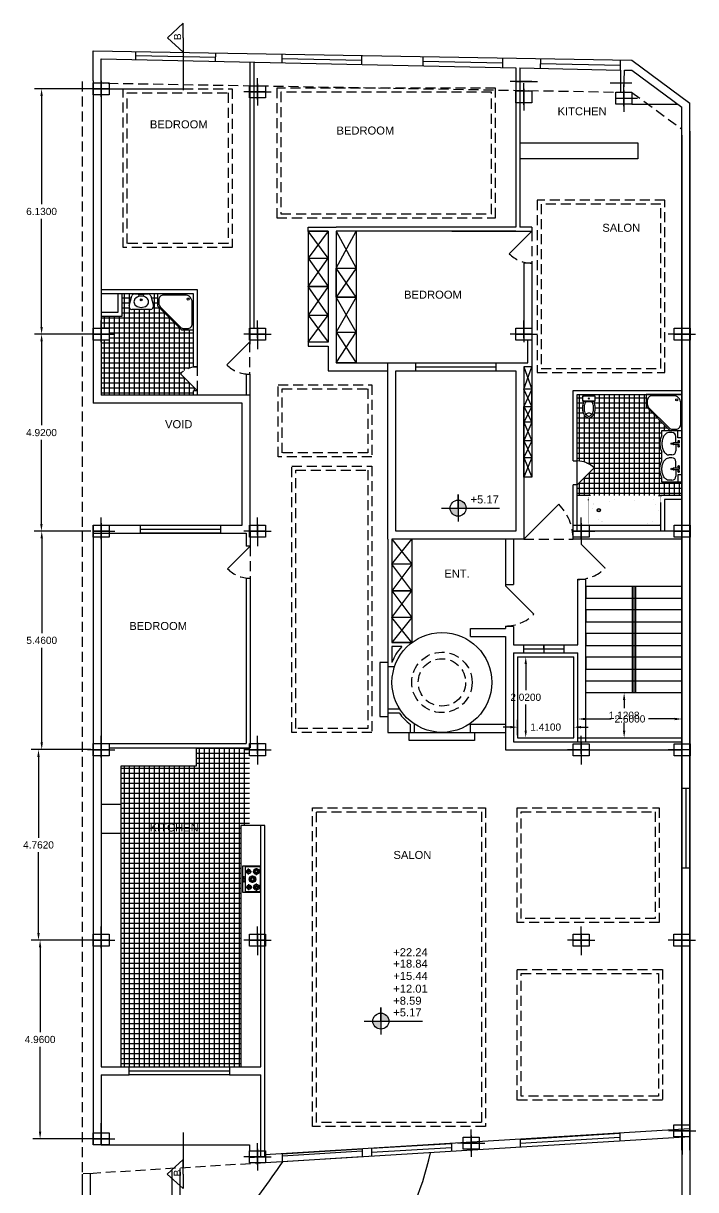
# Model space of a CAD drawing. Header units: inches. Extents: x 5 to 162, y 3 to 116.
# Drawn here: x 103.35 to 120.15, y 86.43 to 115.57 of the extents above; entities that cross this region are included whole.
import ezdxf

# ---------------------------------------------------------------- set-up
doc = ezdxf.new("R2010")
doc.units = ezdxf.units.IN
doc.header["$MEASUREMENT"] = 0
for name, pattern in [('0', [0]), ('DASHED2', [0.375, 0.25, -0.125]), ('HIDDEN', [0.375, 0.25, -0.125])]:
    doc.linetypes.add(name, pattern=pattern)
doc.layers.add('SANTEH', color=7, linetype='Continuous')
doc.styles.get("Standard").update_dxf_attribs({"font": 'arial.ttf'})
doc.dimstyles.get("Standard").update_dxf_attribs({"dimtxt": 0.18, "dimasz": 0.18, "dimexe": 0.18, "dimexo": 0.0625, "dimgap": 0.09, "dimtad": 0, "dimtih": 1, "dimtoh": 1, "dimdec": 4, "dimzin": 0, "dimdsep": 46, "dimtxsty": 'Standard', "dimcen": 0.09, "dimadec": 0, "dimazin": 0, "dimtfac": 1, "dimtdec": 4, "dimtofl": 0, "dimtmove": 0, "dimatfit": 3, "dimfxl": 1, "dimtolj": 1, "dimtzin": 0, "dimarcsym": 0})
pattern_1 = [(90, (-85.62573, 20.33949), (-0.125, 3e-17), []), (180, (-85.62573, 20.33949), (-3e-17, -0.125), [])]

# ---------------------------------------------------------------- blocks, each defined once
blk = doc.blocks.new('*U2')
blk.add_lwpolyline([(-0.2, 0), (0.2, 0), (0.2, -0.3), (-0.2, -0.3)], close=True)
blk = doc.blocks.new('K10-13')
blk.add_lwpolyline([(0, 0), (1400, 0), (1400, 467), (467, 1400), (0, 1400)], close=True)
for points in [[(481, 47), (1167, 47, 0.414214), (1353, 233), (1353, 370, 0.198912), (1299, 502), (502, 1299, 0.198912), (370, 1353), (233, 1353, 0.414214), (47, 1167), (47, 327, 0.414214), (327, 47)], [(327, 47), (471, 47, 0.414214)]]:
    blk.add_lwpolyline(points, format="xyb")
blk.add_circle((203, 203), 40.4)
blk = doc.blocks.new('OVALFREE')
for p, q in [((-8.247561, 0), (8.247561, 0)), ((-14.879001, -14.613447), (-11.666235, -2.623241)), ((-3.249447, -1.45402), (-3.249447, -1.41473)), ((2.271533, -0.61875), (-2.414177, -0.61875)), ((-2.414177, -2.25), (2.271533, -2.25)), ((3.106803, -1.41473), (3.106803, -1.45402)), ((11.666235, -2.623241), (14.879001, -14.613447)), ((11.460326, -19.06875), (-11.460326, -19.06875))]:
    blk.add_line(p, q)
for radius in [1.040625, 0.646875]:
    blk.add_circle((-0.015072, -7.340625), radius)
for centre, radius, start, end in [((-8.247561, -3.539272), 3.539272, 90, 165.000003), ((8.247561, -3.539272), 3.539272, 14.999997, 90), ((-3.168259, -9.7875), 5.846813, 127.551279, 232.448716), ((-0.015072, -13.889206), 11.020456, 52.448718, 127.551282), ((-2.414177, -1.45402), 0.83527, 90, 180), ((-2.414177, -1.41473), 0.83527, 180, 270), ((2.271533, -1.45402), 0.83527, 0, 90), ((2.271533, -1.41473), 0.83527, 270, 0), ((3.138114, -9.7875), 5.846813, 307.551284, 52.448721), ((-11.460326, -15.529478), 3.539272, 165.000003, 270), ((-0.015072, -5.685794), 11.020456, 232.448718, 307.551282), ((11.460326, -15.529478), 3.539272, 270, 14.999997)]:
    blk.add_arc(centre, radius, start, end)
blk = doc.blocks.new('s_19')
at = {"layer": 'SANTEH'}
for p, q in [((-1290, 0), (0, 0)), ((-1290, -500), (-1290, 0)), ((0, 0), (0, -500)), ((-1275, -100), (-1290, -100)), ((-1105, -100), (-1265, -100)), ((-1241, -250), (-1241, -325)), ((-981, -150), (-1141, -150)), ((-1105, 0), (-1105, -100)), ((-1010, -73), (-981, -73)), ((-1010, -93), (-981, -93)), ((-981, -73), (-981, -210)), ((-971, -220), (-961, -220)), ((-912, -73), (-961, -73)), ((-951, -220), (-961, -220)), ((-941, -73), (-941, -210)), ((-912, -93), (-941, -93)), ((-941, -150), (-918, -150)), ((-910, -150), (-781, -150)), ((-681, -250), (-681, -325)), ((-609, -250), (-609, -325)), ((-349, -150), (-509, -150)), ((-378, -73), (-329, -73)), ((-378, -93), (-349, -93)), ((-349, -73), (-349, -210)), ((-339, -220), (-329, -220)), ((-319, -220), (-329, -220)), ((-309, -73), (-309, -210)), ((-280, -73), (-309, -73)), ((-280, -93), (-309, -93)), ((-309, -150), (-284, -150)), ((-279, -150), (-149, -150)), ((-185, 0), (-185, -100)), ((-185, -100), (-52, -100)), ((-49, -250), (-49, -325)), ((-47, -100), (0, -100)), ((-1170, -500), (-1290, -500)), ((-539, -500), (-751, -500)), ((0, -500), (-120, -500))]:
    blk.add_line(p, q, dxfattribs=at)
for points in [[(-1241, -325, 0.147373), (-1222, -387, 0.107136), (-1159, -449, 0.076468), (-1073, -486, 0.063415), (-961, -500, 0.063415), (-849, -486, 0.076468), (-763, -449, 0.107136), (-700, -387, 0.147373), (-681, -325, 0.147373)], [(-1170, -500, 0.064268), (-1085, -534, 0.063415), (-961, -550, 0.063415), (-837, -534, 0.064268), (-751, -500, 0.107136)], [(-49, -325, -0.147373), (-68, -387, -0.107136), (-131, -449, -0.076468), (-217, -486, -0.063415), (-329, -500, -0.063415), (-441, -486, -0.076468), (-527, -449, -0.107136), (-590, -387, -0.147373), (-609, -325, -0.147373)], [(-120, -500, -0.064268), (-205, -534, -0.063415), (-329, -550, -0.063415), (-453, -534, -0.064268), (-539, -500, -0.107136)]]:
    blk.add_lwpolyline(points, format="xyb", dxfattribs=at)
for centre in [(-1026, -84), (-961, -252), (-896, -84), (-394, -84), (-329, -252), (-264, -84)]:
    blk.add_circle(centre, 18.9, dxfattribs=at)
for centre, radius, start, end in [((-1141, -250), 100, 90, 180), ((-971, -210), 10, 180, 270), ((-951, -210), 10, 270, 0), ((-781, -250), 100, 0, 90), ((-509, -250), 100, 90, 180), ((-339, -210), 10, 180, 270), ((-319, -210), 10, 270, 0), ((-149, -250), 100, 0, 90)]:
    blk.add_arc(centre, radius, start, end, dxfattribs=at)
blk = doc.blocks.new('s_44')
at = {"ltscale": 600}
blk.add_line((-1799, 252), (-1799, 265), dxfattribs=at)
at = {"ltscale": 600, "const_width": 4.23}
blk.add_lwpolyline([(-1799, -317), (-1799, 317, -0.414214), (-1746, 370), (-53, 370, -0.414214), (0, 317), (0, -317, -0.414214), (-53, -370), (-1746, -370, -0.414214)], format="xyb", close=True, dxfattribs=at)
at = {"ltscale": 600, "const_width": 0.106}
for points in [[(-1766, -2), (-1763, -35), (-1752, -100), (-1737, -151), (-1717, -191), (-1693, -220), (-1666, -240), (-1638, -254), (-1610, -265), (-1580, -272), (-1548, -278), (-1515, -282), (-1480, -283), (-1443, -283), (-1404, -282), (-1362, -279), (-1319, -275), (-1273, -271), (-1224, -266), (-1175, -261), (-1123, -257), (-1070, -255), (-1016, -254), (-961, -255), (-906, -259), (-850, -264), (-794, -272), (-739, -280), (-685, -289), (-634, -298), (-586, -307), (-541, -314), (-499, -321), (-397, -324), (-363, -326), (-331, -326), (-299, -323), (-269, -317), (-239, -307), (-209, -294), (-178, -275), (-147, -250), (-118, -215), (-91, -170), (-69, -112), (-53, -40), (-48, 5), (-53, 43), (-69, 115), (-91, 173), (-118, 218), (-147, 253), (-178, 278), (-209, 296), (-239, 310), (-269, 320), (-299, 326), (-331, 329), (-363, 329), (-397, 327), (-500, 321), (-541, 314), (-586, 307), (-634, 298), (-685, 289), (-739, 280), (-794, 272), (-850, 264), (-906, 259), (-961, 255), (-1016, 254), (-1070, 255), (-1123, 257), (-1175, 261), (-1224, 266), (-1273, 271), (-1319, 275), (-1362, 279), (-1404, 282), (-1443, 283), (-1480, 283), (-1515, 282), (-1548, 278), (-1580, 272), (-1610, 265), (-1638, 254), (-1666, 240), (-1693, 220), (-1717, 191), (-1737, 151), (-1752, 100), (-1763, 35)], [(-1713, 2), (-1711, -29), (-1700, -88), (-1687, -132), (-1672, -162), (-1656, -182), (-1638, -195), (-1618, -206), (-1594, -214), (-1569, -221), (-1541, -226), (-1511, -229), (-1479, -230), (-1444, -230), (-1407, -229), (-1367, -226), (-1324, -223), (-1278, -218), (-1230, -213), (-1179, -208), (-1126, -205), (-1072, -202), (-1016, -201), (-959, -202), (-901, -206), (-843, -212), (-786, -219), (-730, -228), (-676, -237), (-625, -246), (-577, -255), (-533, -262), (-495, -268), (-394, -271), (-362, -274), (-333, -273), (-307, -271), (-282, -266), (-258, -258), (-233, -247), (-208, -232), (-184, -212), (-161, -185), (-139, -147), (-120, -97), (-105, -31), (-101, 5), (-105, 34), (-120, 100), (-139, 150), (-161, 187), (-184, 215), (-208, 235), (-233, 249), (-258, 261), (-282, 269), (-307, 274), (-333, 276), (-362, 276), (-394, 274), (-494, 268), (-533, 262), (-577, 255), (-625, 246), (-676, 237), (-730, 228), (-786, 219), (-843, 212), (-901, 206), (-959, 202), (-1016, 201), (-1072, 202), (-1126, 205), (-1179, 208), (-1230, 213), (-1278, 218), (-1324, 223), (-1367, 226), (-1407, 229), (-1444, 230), (-1479, 230), (-1511, 229), (-1541, 226), (-1569, 221), (-1594, 214), (-1618, 206), (-1638, 195), (-1656, 182), (-1672, 162), (-1687, 132), (-1700, 88), (-1711, 29)]]:
    blk.add_lwpolyline(points, close=True, dxfattribs=at)
at = {"ltscale": 600}
for radius in [41, 30.4]:
    blk.add_circle((-1541, 0), radius, dxfattribs=at)
blk = doc.blocks.new('K10-44')
for points in [[(-182, 223, 0.020439), (-174, 198), (-174, 135, 0.262987), (-198, 92), (-198, -8, 0.414214), (-148, -58), (152, -58, 0.414214), (202, -8), (202, 92, 0.262987), (178, 135), (178, 198, 0.020439), (186, 223, 0.067459), (202, 342, 0.067459), (186, 461, 0.079812), (143, 554, 0.107118), (74, 621, 0.139889), (2, 642, 0.139889), (-70, 621, 0.107118), (-140, 554, 0.079812), (-182, 461, 0.067459), (-198, 342, 0.067459)], [(-148, 127), (152, 127, -0.414214), (187, 92), (187, -8, -0.414214), (152, -43), (-148, -43, -0.414214), (-183, -8), (-183, 92, -0.414214)]]:
    blk.add_lwpolyline(points, format="xyb", close=True)
for points in [[(90, 142, 0.027307), (102, 158, 0.079812), (137, 236, 0.067459), (152, 342, 0.067459), (137, 448, 0.079812), (102, 526, 0.107118), (47, 579, 0.139889), (2, 592, 0.139889), (-44, 579, 0.107118), (-98, 526, 0.079812), (-134, 448, 0.067459), (-148, 342, 0.067459), (-134, 236, 0.079812), (-98, 158, 0.027307), (-86, 142, 0.139889)], [(-174, 135, -0.136371), (-148, 142), (152, 142, -0.136371), (178, 135)]]:
    blk.add_lwpolyline(points, format="xyb")
blk.add_circle((2, 42), 18.3)
blk.add_arc((2, 602), 105, 213.8994, 326.1006)
blk = doc.blocks.new('38')
at = {"color": 0, "linetype": '0'}
for p, q in [((4682.3, 13565.9), (4682.3, 13514.9)), ((4754.3, 13565.9), (4682.3, 13565.9)), ((4683.8, 13564.4), (4683.8, 13521.9)), ((4752.8, 13564.4), (4683.8, 13564.4)), ((4692.5, 13553.3), (4687.5, 13553.3)), ((4697.4, 13558.3), (4697.4, 13563.3)), ((4697.4, 13543.2), (4697.4, 13548.2)), ((4697.4, 13534.8), (4697.4, 13539.8)), ((4707.3, 13553.3), (4702.3, 13553.3)), ((4713.1, 13542.6), (4708.1, 13542.6)), ((4718.4, 13547.6), (4718.4, 13552.7)), ((4718.4, 13532.3), (4718.4, 13537.3)), ((4728.9, 13542.6), (4723.8, 13542.6)), ((4735.8, 13553.3), (4730.8, 13553.3)), ((4740.7, 13536), (4740.7, 13541)), ((4740.8, 13558.3), (4740.8, 13563.3)), ((4740.8, 13543.2), (4740.8, 13548.2)), ((4750.7, 13553.3), (4745.7, 13553.3)), ((4752.8, 13521.9), (4752.8, 13564.4)), ((4754.3, 13514.9), (4754.3, 13565.9)), ((4682.3, 13514.9), (4754.3, 13514.9)), ((4683.8, 13521.9), (4752.8, 13521.9)), ((4694, 13531.4), (4689, 13531.4)), ((4697.5, 13523.2), (4697.5, 13528.2)), ((4705.6, 13531.4), (4700.6, 13531.4)), ((4737.4, 13532.6), (4732.4, 13532.6)), ((4740.8, 13524.4), (4740.8, 13529.4)), ((4748.9, 13532.6), (4743.9, 13532.6))]:
    blk.add_line(p, q, dxfattribs=at)
for centre, radius in [((4697.4, 13553.2), 8), ((4697.3, 13531.5), 6), ((4697.4, 13553.2), 5.5), ((4697.4, 13553.2), 3.5), ((4697.3, 13531.5), 2.85), ((4718.5, 13542.3), 9), ((4718.5, 13542.3), 6), ((4718.5, 13542.3), 4), ((4740.8, 13553.2), 8), ((4740.6, 13532.7), 6), ((4740.8, 13553.2), 4.5), ((4740.6, 13532.7), 2.85), ((4740.8, 13553.2), 2.5), ((4740.6, 13532.7), 1.35), ((4697.3, 13531.5), 1.35), ((4711.8, 13518.6), 1.09), ((4716.2, 13518.6), 1.09), ((4720.8, 13518.6), 1.09), ((4725.2, 13518.6), 1.09)]:
    blk.add_circle(centre, radius, dxfattribs=at)
blk = doc.blocks.new('*D133')
at = {"color": 0, "lineweight": -2, "transparency": 16777216}
for p, q in [((105.036, 113.938), (103.624, 113.938)), ((103.804, 113.758), (103.804, 111.055)), ((103.804, 107.988), (103.804, 110.691)), ((105.036, 107.808), (103.624, 107.808))]:
    blk.add_line(p, q, dxfattribs=at)
at = {"color": 0, "transparency": 16777216}
for points in [[(103.774, 113.758), (103.834, 113.758), (103.804, 113.938)], [(103.774, 107.988), (103.834, 107.988), (103.804, 107.808)]]:
    blk.add_solid(points, dxfattribs=at)
at = {"layer": 'Defpoints', "color": 0, "transparency": 16777216}
for p in [(105.098, 113.938), (103.804, 107.808), (105.098, 107.808)]:
    blk.add_point(p, dxfattribs=at)
at = {"color": 0, "transparency": 16777216, "insert": (103.804, 110.873), "char_height": 0.18, "attachment_point": 5}
blk.add_mtext('\\A1;6.1300', dxfattribs=at)
blk = doc.blocks.new('*D134')
at = {"color": 0, "lineweight": -2, "transparency": 16777216}
for p, q in [((105.036, 107.808), (103.624, 107.809)), ((103.804, 107.629), (103.802, 105.531)), ((103.8, 103.069), (103.802, 105.167)), ((105.032, 102.888), (103.62, 102.889))]:
    blk.add_line(p, q, dxfattribs=at)
at = {"color": 0, "transparency": 16777216}
for points in [[(103.774, 107.629), (103.834, 107.629), (103.804, 107.809)], [(103.77, 103.069), (103.83, 103.069), (103.8, 102.889)]]:
    blk.add_solid(points, dxfattribs=at)
at = {"layer": 'Defpoints', "color": 0, "transparency": 16777216}
for p in [(105.098, 107.808), (103.8, 102.889), (105.094, 102.888)]:
    blk.add_point(p, dxfattribs=at)
at = {"color": 0, "transparency": 16777216, "insert": (103.802, 105.349), "char_height": 0.18, "attachment_point": 5}
blk.add_mtext('\\A1;4.9200', dxfattribs=at)
blk = doc.blocks.new('*D135')
at = {"color": 0, "lineweight": -2, "transparency": 16777216}
for p, q in [((105.034, 102.888), (103.628, 102.888)), ((103.808, 102.708), (103.808, 100.34)), ((103.808, 97.608), (103.808, 99.976)), ((105.034, 97.428), (103.628, 97.428))]:
    blk.add_line(p, q, dxfattribs=at)
at = {"color": 0, "transparency": 16777216}
for points in [[(103.778, 102.708), (103.838, 102.708), (103.808, 102.888)], [(103.778, 97.608), (103.838, 97.608), (103.808, 97.428)]]:
    blk.add_solid(points, dxfattribs=at)
at = {"layer": 'Defpoints', "color": 0, "transparency": 16777216}
for p in [(105.096, 102.888), (103.808, 97.428), (105.096, 97.428)]:
    blk.add_point(p, dxfattribs=at)
at = {"color": 0, "transparency": 16777216, "insert": (103.808, 100.158), "char_height": 0.18, "attachment_point": 5}
blk.add_mtext('\\A1;5.4600', dxfattribs=at)
blk = doc.blocks.new('*D136')
at = {"color": 0, "lineweight": -2, "transparency": 16777216}
for p, q in [((105.034, 97.428), (103.547, 97.428)), ((103.727, 97.248), (103.727, 95.229)), ((103.727, 92.846), (103.727, 94.865)), ((105.034, 92.666), (103.547, 92.666))]:
    blk.add_line(p, q, dxfattribs=at)
at = {"color": 0, "transparency": 16777216}
for points in [[(103.697, 97.248), (103.757, 97.248), (103.727, 97.428)], [(103.697, 92.846), (103.757, 92.846), (103.727, 92.666)]]:
    blk.add_solid(points, dxfattribs=at)
at = {"layer": 'Defpoints', "color": 0, "transparency": 16777216}
for p in [(105.096, 97.428), (103.727, 92.666), (105.096, 92.666)]:
    blk.add_point(p, dxfattribs=at)
at = {"color": 0, "transparency": 16777216, "insert": (103.727, 95.047), "char_height": 0.18, "attachment_point": 5}
blk.add_mtext('\\A1;4.7620', dxfattribs=at)
blk = doc.blocks.new('*D137')
at = {"color": 0, "lineweight": -2, "transparency": 16777216}
for p, q in [((105.032, 92.666), (103.587, 92.666)), ((103.767, 92.486), (103.767, 90.368)), ((103.767, 87.886), (103.767, 90.004)), ((105.032, 87.706), (103.587, 87.706))]:
    blk.add_line(p, q, dxfattribs=at)
at = {"color": 0, "transparency": 16777216}
for points in [[(103.737, 92.486), (103.797, 92.486), (103.767, 92.666)], [(103.737, 87.886), (103.797, 87.886), (103.767, 87.706)]]:
    blk.add_solid(points, dxfattribs=at)
at = {"layer": 'Defpoints', "color": 0, "transparency": 16777216}
for p in [(105.094, 92.666), (103.767, 87.706), (105.094, 87.706)]:
    blk.add_point(p, dxfattribs=at)
at = {"color": 0, "transparency": 16777216, "insert": (103.767, 90.186), "char_height": 0.18, "attachment_point": 5}
blk.add_mtext('\\A1;4.9600', dxfattribs=at)
blk = doc.blocks.new('*D147')
at = {"color": 0, "lineweight": -2, "transparency": 16777216}
for p, q in [((117.207, 97.788), (117.207, 98.374)), ((119.807, 97.788), (119.807, 98.374)), ((117.387, 98.194), (118.042, 98.194)), ((119.627, 98.194), (118.972, 98.194))]:
    blk.add_line(p, q, dxfattribs=at)
at = {"color": 0, "transparency": 16777216}
for points in [[(117.387, 98.224), (117.387, 98.164), (117.207, 98.194)], [(119.627, 98.224), (119.627, 98.164), (119.807, 98.194)]]:
    blk.add_solid(points, dxfattribs=at)
at = {"layer": 'Defpoints', "color": 0, "transparency": 16777216}
for p in [(119.807, 98.194), (117.207, 97.726), (119.807, 97.726)]:
    blk.add_point(p, dxfattribs=at)
at = {"color": 0, "transparency": 16777216, "insert": (118.507, 98.194), "char_height": 0.18, "attachment_point": 5}
blk.add_mtext('\\A1;2.6000', dxfattribs=at)
blk = doc.blocks.new('*D148')
at = {"color": 0, "lineweight": -2, "transparency": 16777216}
for p, q in [((118.545, 98.846), (118.182, 98.846)), ((118.362, 98.666), (118.362, 98.468)), ((118.362, 97.906), (118.362, 98.104)), ((118.095, 97.726), (118.542, 97.726))]:
    blk.add_line(p, q, dxfattribs=at)
at = {"color": 0, "transparency": 16777216}
for points in [[(118.332, 98.666), (118.392, 98.666), (118.362, 98.846)], [(118.332, 97.906), (118.392, 97.906), (118.362, 97.726)]]:
    blk.add_solid(points, dxfattribs=at)
at = {"layer": 'Defpoints', "color": 0, "transparency": 16777216}
for p in [(118.607, 98.846), (118.033, 97.726), (118.362, 97.726)]:
    blk.add_point(p, dxfattribs=at)
at = {"color": 0, "transparency": 16777216, "insert": (118.362, 98.286), "char_height": 0.18, "attachment_point": 5}
blk.add_mtext('\\A1;1.1208', dxfattribs=at)
blk = doc.blocks.new('*D149')
at = {"color": 0, "lineweight": -2, "transparency": 16777216}
for p, q in [((115.76, 99.746), (116.083, 99.746)), ((115.903, 99.566), (115.903, 98.918)), ((115.903, 97.906), (115.903, 98.554)), ((115.76, 97.726), (116.083, 97.726))]:
    blk.add_line(p, q, dxfattribs=at)
at = {"color": 0, "transparency": 16777216}
for points in [[(115.873, 99.566), (115.933, 99.566), (115.903, 99.746)], [(115.873, 97.906), (115.933, 97.906), (115.903, 97.726)]]:
    blk.add_solid(points, dxfattribs=at)
at = {"layer": 'Defpoints', "color": 0, "transparency": 16777216}
for p in [(115.697, 99.746), (115.697, 97.726), (115.903, 97.726)]:
    blk.add_point(p, dxfattribs=at)
at = {"color": 0, "transparency": 16777216, "insert": (115.903, 98.736), "char_height": 0.18, "attachment_point": 5}
blk.add_mtext('\\A1;2.0200', dxfattribs=at)
blk = doc.blocks.new('*D150')
at = {"color": 0, "lineweight": -2, "transparency": 16777216}
for p, q in [((115.517, 97.99), (115.337, 97.99)), ((115.697, 97.788), (115.697, 98.17)), ((117.107, 97.788), (117.107, 98.17)), ((117.287, 97.99), (117.467, 97.99))]:
    blk.add_line(p, q, dxfattribs=at)
at = {"color": 0, "transparency": 16777216}
for points in [[(115.517, 98.02), (115.517, 97.96), (115.697, 97.99)], [(117.287, 98.02), (117.287, 97.96), (117.107, 97.99)]]:
    blk.add_solid(points, dxfattribs=at)
at = {"layer": 'Defpoints', "color": 0, "transparency": 16777216}
for p in [(115.697, 97.99), (115.697, 97.726), (117.107, 97.726)]:
    blk.add_point(p, dxfattribs=at)
at = {"color": 0, "transparency": 16777216, "insert": (116.402, 97.99), "char_height": 0.18, "attachment_point": 5}
blk.add_mtext('\\A1;1.4100', dxfattribs=at)

msp = doc.modelspace()

# ---------------------------------------------------------------- hatches: boundary and pattern name
h = msp.add_hatch()
h.set_pattern_fill('ANSI37', color=256, angle=45)
h.set_pattern_definition(pattern_1)
h.paths.add_polyline_path([(106.70216, 108.51695), (106.70216, 108.81562), (106.46218, 108.81562, -0.33935528), (106.53164, 108.76234), (106.59693, 108.51867, -0.49314543), (106.52746, 108.42814), (106.06171, 108.42814, -0.49314543), (105.99225, 108.51867), (105.99225, 108.51867), (106.05752, 108.76229, -0.33955324), (106.127, 108.81562), (105.8144, 108.81562), (105.8144, 108.25855), (105.29635, 108.25855), (105.29635, 107.95762), (105.49635, 107.95762), (105.49635, 107.65762), (105.29635, 107.65762), (105.29635, 106.28562), (107.59816, 106.28562), (107.59816, 106.39612), (107.69816, 106.39612), (107.27389, 106.82039, -0.19891237), (107.69816, 106.99612), (107.59816, 106.99612), (107.59816, 107.91962), (107.29949, 107.91962)])
h = msp.add_hatch()
h.set_pattern_fill('ANSI37', color=256, angle=45)
h.set_pattern_definition(pattern_1)
h.paths.add_polyline_path([(119.30635, 104.8619, -0.06426781), (119.2722, 104.94699, -0.06341529), (119.25635, 105.07142, -0.06341529), (119.2722, 105.19584, -0.06426781), (119.30635, 105.28094), (119.30635, 105.40046), (119.51084, 105.40046), (118.91035, 106.00095), (118.91035, 106.29962), (117.18835, 106.29962), (117.18835, 104.64167, -0.19891237), (117.61262, 104.46593), (117.18835, 104.04167), (117.18835, 103.78144), (117.52443, 103.78144), (119.21733, 103.78144), (119.30126, 103.78144), (119.80635, 103.78144), (119.80635, 104.11046), (119.30635, 104.11046), (119.30635, 104.22999, -0.06426781), (119.2722, 104.31508, -0.06341529), (119.25635, 104.43951, -0.06341529), (119.2722, 104.56393, -0.06426781), (119.30635, 104.64903)])
h.paths.add_polyline_path([(117.53786, 105.73627, -0.13988915), (117.48037, 105.71986, -0.13988915), (117.42287, 105.73627, -0.10711811), (117.36723, 105.79016, -0.07981249), (117.33331, 105.86437, -0.06745904), (117.32037, 105.95986, -0.06745904), (117.33331, 106.05535, -0.02043933), (117.33973, 106.07537), (117.33973, 106.1256, -0.26298712), (117.32037, 106.15986), (117.32037, 106.23986, -0.41421356), (117.36037, 106.27986), (117.60037, 106.27986, -0.41421356), (117.64037, 106.23986), (117.64037, 106.15986, -0.26298712), (117.62101, 106.1256), (117.62101, 106.07537, -0.02043933), (117.62742, 106.05535, -0.06745904), (117.64037, 105.95986, -0.06745904), (117.62742, 105.86437, -0.07981249), (117.5935, 105.79016, -0.10711811)], flags=16)
h.paths.add_polyline_path([(117.51675, 105.77024, -0.13988915), (117.48037, 105.75986, -0.13988915), (117.44398, 105.77024, -0.10711811), (117.40051, 105.81234, -0.07981249), (117.37187, 105.87502, -0.06745904), (117.36037, 105.95986, -0.06745904), (117.37187, 106.04471, -0.07981249), (117.40051, 106.10738, -0.02730729), (117.40986, 106.11986), (117.55088, 106.11986, -0.02730729), (117.56022, 106.10738, -0.07981249), (117.58887, 106.04471, -0.06745904), (117.60037, 105.95986, -0.06745904), (117.58887, 105.87502, -0.07981249), (117.56022, 105.81234, -0.10711811)], flags=0)
h.paths.add_polyline_path([(117.60037, 106.13186), (117.36037, 106.13186, -0.41421356), (117.33237, 106.15986), (117.33237, 106.23986, -0.41421356), (117.36037, 106.26786), (117.60037, 106.26786, -0.41421356), (117.62837, 106.23986), (117.62837, 106.15986, -0.41421356)], flags=0)
h.paths.add_polyline_path([(117.46572, 106.19986, -1), (117.49501, 106.19986, -1)], flags=0)
h = msp.add_hatch(color=256)
h.dxf.hatch_style = 1
h.paths.add_polyline_path([(114.21384, 103.66127), (114.21384, 103.46127), (114.41384, 103.46127, 0.41421356)])
h.paths.add_polyline_path([(114.21384, 103.26127), (114.21384, 103.46127), (114.01384, 103.46127, 0.41421356)])
h = msp.add_hatch()
h.set_pattern_fill('ANSI37', color=256, angle=45)
h.set_pattern_definition(pattern_1)
h.paths.add_polyline_path([(108.78612, 95.52948), (108.99835, 95.52948), (108.99835, 97.47762), (107.67538, 97.47762), (107.67538, 97.02562), (105.79635, 97.02562), (105.79635, 89.50762), (105.99635, 89.50762), (108.49635, 89.50762), (108.78612, 89.50762)])
h = msp.add_hatch(color=256)
h.dxf.hatch_style = 1
h.paths.add_polyline_path([(112.28202, 90.8453), (112.28202, 90.6453), (112.48202, 90.6453, 0.41421356)])
h.paths.add_polyline_path([(112.28202, 90.4453), (112.28202, 90.6453), (112.08202, 90.6453, 0.41421356)])

# ---------------------------------------------------------------- linework, layer by layer
for p, q in [((107.34635, 115.5745), (106.95125, 115.2145)), ((107.34635, 115.2145), (107.34635, 115.5745)), ((107.34635, 114.8545), (106.95125, 115.2145)), ((107.34635, 115.2145), (107.34635, 113.90184)), ((107.34635, 115.2145), (107.34635, 114.8545)), ((105.09635, 114.13562), (105.09635, 114.88562)), ((105.09635, 114.88562), (118.55635, 114.65016)), ((106.15543, 114.6691), (106.15543, 114.86709)), ((108.1545, 114.62602), (108.15543, 114.8321)), ((105.29635, 113.93762), (105.29635, 114.68762)), ((105.29635, 114.68762), (115.65635, 114.46434)), ((106.15543, 114.7681), (108.15497, 114.72906)), ((109.01816, 107.55962), (109.01816, 114.60741)), ((109.11816, 107.95562), (109.11816, 114.60525)), ((109.80929, 114.80317), (109.8047, 114.59046)), ((109.807, 114.69681), (111.80929, 114.65772)), ((111.80929, 114.54725), (111.80929, 114.76819)), ((113.33409, 114.74151), (113.3292, 114.5145)), ((113.33165, 114.628), (115.33334, 114.58544)), ((115.33334, 114.46434), (115.33334, 114.70654)), ((116.26899, 114.69017), (116.26398, 114.45125)), ((116.26648, 114.57071), (118.26837, 114.53162)), ((118.26837, 114.40805), (118.26837, 114.6552)), ((118.55635, 114.65016), (120.00635, 113.58313)), ((105.29635, 113.73962), (105.29635, 114.27918)), ((115.65635, 114.46434), (115.65635, 110.48262)), ((115.75635, 114.46219), (118.26837, 114.40805)), ((115.75635, 114.46219), (115.75635, 110.48262)), ((118.26837, 114.40805), (118.26833, 113.85016)), ((118.26837, 114.40589), (118.26833, 114.40589)), ((118.35635, 113.85016), (118.36833, 114.40589)), ((118.36833, 114.40589), (118.55635, 114.40184)), ((118.55635, 114.40184), (119.80635, 113.48199)), ((105.49435, 113.93762), (104.95479, 113.93762)), ((105.09635, 114.13562), (105.09635, 106.08562)), ((105.09635, 113.93762), (105.09635, 107.80762)), ((105.09835, 113.93762), (105.63791, 113.93762)), ((105.29635, 114.13562), (105.29635, 106.28562)), ((105.29635, 114.13562), (105.29635, 113.59606)), ((105.29635, 113.93762), (107.34635, 113.93762)), ((109.19635, 113.66784), (109.19635, 114.2074)), ((109.19635, 114.06384), (109.19635, 113.52428)), ((116.05435, 114.12075), (115.51479, 114.12075)), ((115.65835, 114.12075), (116.19791, 114.12075)), ((115.85635, 113.54162), (115.85635, 114.08118)), ((115.85635, 113.93762), (115.85635, 113.39806)), ((118.55435, 114.08329), (118.01479, 114.08329)), ((118.35635, 113.50416), (118.35635, 114.04372)), ((118.48798, 114.08329), (118.48842, 114.08296)), ((109.39435, 113.86584), (108.85479, 113.86584)), ((108.99835, 113.86584), (109.53791, 113.86584)), ((118.15835, 113.70216), (118.69791, 113.70216)), ((118.35635, 113.90016), (118.35635, 113.3606)), ((118.55635, 113.55244), (119.71062, 113.55244)), ((119.80635, 112.73199), (119.80635, 113.48199)), ((120.00635, 112.83313), (120.00635, 113.58313)), ((119.80635, 112.78199), (119.80635, 73.49199)), ((120.00635, 112.88313), (120.00635, 73.31313)), ((120.00635, 87.42362), (120.00635, 112.83313)), ((115.75635, 112.59204), (118.70601, 112.59204)), ((118.70601, 112.59204), (118.70601, 112.19204)), ((119.80635, 112.73199), (119.80635, 87.42362)), ((119.80635, 87.42362), (119.80635, 112.73199)), ((119.80635, 112.35216), (119.80635, 112.60216)), ((118.70601, 112.19204), (115.75635, 112.19204)), ((119.80635, 111.05216), (119.80635, 110.95216)), ((110.46435, 110.38262), (110.46435, 110.48262)), ((110.46435, 110.48262), (111.16435, 110.48262)), ((115.65635, 110.48262), (111.16435, 110.48262)), ((116.05635, 110.48262), (115.75635, 110.48262)), ((116.05635, 110.48262), (116.05635, 110.38262)), ((110.96435, 110.38262), (110.46435, 110.38262)), ((110.46435, 110.38262), (110.46435, 107.60962)), ((110.96435, 109.70347), (110.46435, 110.38262)), ((110.46435, 110.38262), (110.96435, 110.38262)), ((110.96435, 110.38262), (110.46435, 109.70347)), ((110.96435, 110.38262), (110.96435, 107.60962)), ((115.65635, 110.38262), (111.16435, 110.38262)), ((111.16435, 110.38262), (111.16435, 107.08962)), ((111.16435, 109.46042), (111.66435, 110.38262)), ((111.66435, 110.38262), (111.16435, 110.38262)), ((111.16435, 110.38262), (111.66435, 109.46042)), ((111.66435, 110.38262), (111.66435, 107.08962)), ((114.05635, 110.38262), (115.65635, 110.38262)), ((116.05635, 110.38262), (115.49067, 109.81693)), ((115.65635, 110.38262), (115.85635, 110.38262)), ((115.85635, 110.38262), (116.05635, 110.38262)), ((110.46435, 109.70347), (110.96435, 109.70347)), ((110.46435, 109.70347), (110.96435, 108.99612)), ((110.46435, 108.99612), (110.96435, 109.70347)), ((115.85635, 109.58262), (115.85635, 107.60962)), ((116.05635, 109.58262), (115.85635, 109.58262)), ((116.05635, 109.58262), (116.05635, 107.08962)), ((111.16435, 108.73612), (111.16435, 109.46042)), ((111.16435, 109.46042), (111.66435, 109.46042)), ((111.66435, 109.46042), (111.16435, 108.73612)), ((111.66435, 108.73612), (111.16435, 109.46042)), ((110.96435, 108.28572), (110.46435, 108.99612)), ((110.46435, 108.99612), (110.96435, 108.99612)), ((110.46435, 108.99612), (110.96435, 108.99612)), ((110.96435, 108.99612), (110.46435, 108.99612)), ((110.96435, 108.99612), (110.46435, 108.28572)), ((107.69816, 108.91562), (105.29635, 108.91562)), ((107.59816, 108.81562), (105.29635, 108.81562)), ((105.7144, 108.35855), (105.7144, 108.81562)), ((105.8144, 108.25855), (105.8144, 108.81562)), ((107.59816, 106.99612), (107.59816, 108.81562)), ((107.69816, 106.99612), (107.69816, 108.91562)), ((111.66435, 108.73612), (111.16435, 108.73612)), ((111.16435, 108.73612), (111.66435, 108.73612)), ((111.66435, 107.85833), (111.16435, 108.73612)), ((111.16435, 108.73612), (111.66435, 108.73612)), ((111.66435, 108.73612), (111.16435, 107.85833)), ((105.29435, 108.35855), (105.7144, 108.35855)), ((105.29435, 108.25855), (105.8144, 108.25855)), ((105.29435, 107.60962), (105.29435, 108.14918)), ((109.19635, 107.70552), (109.19635, 108.14918)), ((110.46435, 108.28572), (110.96435, 108.28572)), ((110.46435, 108.28572), (110.96435, 107.60962)), ((110.46435, 107.60962), (110.96435, 108.28572)), ((115.85635, 107.70552), (115.85635, 108.14918)), ((119.80635, 107.60962), (119.80635, 108.14918)), ((105.29435, 108.00562), (105.29435, 107.46606)), ((109.19635, 107.9753), (109.19635, 107.43574)), ((111.16435, 107.85833), (111.66435, 107.85833)), ((111.16435, 107.85833), (111.66435, 107.08962)), ((111.16435, 107.08962), (111.66435, 107.85833)), ((115.85635, 107.9753), (115.85635, 107.60962)), ((119.80635, 108.00562), (119.80635, 107.46606)), ((105.49235, 107.80762), (104.95279, 107.80762)), ((105.09635, 107.80762), (105.63591, 107.80762)), ((108.99635, 107.60962), (108.43067, 107.04393)), ((109.39435, 107.80762), (108.85479, 107.80762)), ((109.01816, 107.60962), (108.99635, 107.60962)), ((108.99835, 107.80762), (109.53791, 107.80762)), ((110.96435, 107.60962), (110.46435, 107.60962)), ((110.46435, 107.60962), (110.46435, 107.50962)), ((110.96435, 107.60962), (110.46435, 107.60962)), ((116.05435, 107.80762), (115.51479, 107.80762)), ((115.65835, 107.80762), (116.19791, 107.80762)), ((115.95635, 107.08962), (115.95635, 107.65762)), ((120.00435, 107.80762), (119.46479, 107.80762)), ((119.60835, 107.80762), (120.14791, 107.80762)), ((110.46435, 107.50962), (110.96435, 107.50962)), ((110.96435, 107.50962), (110.96435, 106.88962)), ((107.59816, 106.99612), (107.69816, 106.99612)), ((111.16435, 107.08962), (112.45635, 107.08962)), ((111.66435, 107.08962), (111.16435, 107.08962)), ((112.45635, 102.68962), (112.45635, 107.08962)), ((112.45635, 107.08962), (115.65635, 107.08962)), ((113.15635, 106.88962), (113.15635, 107.08962)), ((113.15635, 107.08962), (115.15635, 107.08962)), ((113.15635, 106.98962), (115.15635, 106.98962)), ((115.15635, 107.08962), (115.15635, 106.88962)), ((115.65635, 107.08962), (115.95635, 107.08962)), ((115.85635, 106.98962), (115.85635, 102.88962)), ((116.05635, 106.98962), (115.85635, 106.98962)), ((115.85635, 106.43527), (116.05635, 106.98962)), ((116.05635, 106.98962), (115.85635, 106.98962)), ((115.85635, 106.98962), (116.05635, 106.43527)), ((116.05635, 107.08962), (116.05635, 106.98962)), ((116.05635, 106.98962), (116.05635, 104.23485)), ((107.69816, 106.39612), (107.27389, 106.82039)), ((108.91816, 106.80962), (108.91816, 106.28562)), ((108.91816, 106.80962), (109.01816, 106.80962)), ((109.01816, 106.28562), (109.01816, 106.80962)), ((110.96435, 106.88962), (112.45635, 106.88962)), ((112.65635, 102.88962), (112.65635, 106.88962)), ((112.65635, 106.88962), (115.65635, 106.88962)), ((115.65635, 106.88962), (115.65635, 102.88962)), ((107.59816, 106.28562), (107.59816, 106.39612)), ((107.69816, 106.39612), (107.59816, 106.39612)), ((107.69816, 106.28562), (107.69816, 106.39612)), ((116.05635, 106.43527), (115.85635, 106.43527)), ((116.05635, 106.43527), (115.85635, 106.00021)), ((116.05635, 106.00021), (115.85635, 106.43527)), ((115.85635, 106.43527), (115.85635, 106.00021)), ((116.05635, 106.00021), (116.05635, 106.43527)), ((117.08835, 104.64167), (117.08835, 106.39962)), ((117.08835, 106.39962), (119.80635, 106.39962)), ((108.81816, 106.08562), (105.09635, 106.08562)), ((109.01816, 106.28562), (105.29635, 106.28562)), ((108.81816, 103.03762), (108.81816, 106.08562)), ((109.01816, 102.88562), (109.01816, 106.28562)), ((117.18835, 104.64167), (117.18835, 106.29962)), ((117.18835, 106.29962), (119.80635, 106.29962)), ((115.85635, 105.61223), (115.85635, 106.00021)), ((115.85635, 106.00021), (116.05635, 106.00021)), ((115.85635, 106.00021), (116.05635, 106.00021)), ((115.85635, 106.00021), (116.05635, 105.61223)), ((116.05635, 106.00021), (115.85635, 105.61223)), ((116.05635, 105.61223), (116.05635, 106.00021)), ((116.05635, 105.61223), (115.85635, 105.61223)), ((116.05635, 105.61223), (115.85635, 105.13988)), ((115.85635, 105.13988), (115.85635, 105.61223)), ((115.85635, 105.61223), (116.05635, 105.13988)), ((116.05635, 105.13988), (115.85635, 105.13988)), ((115.85635, 105.13988), (115.85635, 104.72438)), ((116.05635, 105.13988), (115.85635, 104.72438)), ((115.85635, 104.72438), (115.85635, 105.13988)), ((115.85635, 105.13988), (116.05635, 104.72438)), ((115.85635, 104.72438), (116.05635, 104.72438)), ((116.05635, 104.72438), (115.85635, 104.23485)), ((115.85635, 104.23485), (115.85635, 104.72438)), ((115.85635, 104.72438), (116.05635, 104.23485)), ((117.08835, 104.64167), (117.18835, 104.64167)), ((117.18835, 104.04167), (117.18835, 104.64167)), ((117.18835, 104.04167), (117.61262, 104.46593)), ((116.05635, 104.23485), (115.85635, 104.23485)), ((117.08835, 102.88962), (117.08835, 104.04167)), ((117.18835, 104.04167), (117.08835, 104.04167)), ((117.18835, 102.88962), (117.18835, 104.04167)), ((114.21384, 103.46127), (114.21384, 103.80059)), ((114.21384, 103.80059), (114.21384, 103.12466)), ((117.52443, 103.78144), (117.18835, 103.78144)), ((119.21733, 103.78144), (119.30126, 103.78144)), ((119.80635, 103.78144), (119.27024, 103.78144)), ((113.79652, 103.46127), (115.25136, 103.46127)), ((115.85635, 102.68962), (116.72609, 103.55936)), ((119.27024, 103.60201), (119.27024, 102.88962)), ((119.80635, 103.68144), (119.37024, 103.68144)), ((119.37024, 103.68144), (119.37024, 102.88962)), ((105.29435, 102.68962), (105.29435, 103.22918)), ((109.19635, 102.78552), (109.19635, 103.22918)), ((117.28635, 102.68962), (117.28635, 103.22918)), ((119.80635, 102.68962), (119.80635, 103.22918)), ((105.09435, 103.03762), (108.81816, 103.03762)), ((105.49235, 102.88762), (105.09435, 102.88762)), ((105.09435, 102.88762), (105.09435, 97.42762)), ((105.09635, 103.03762), (105.09635, 87.67762)), ((105.09635, 103.03762), (105.09635, 97.62562)), ((105.09635, 102.88762), (105.63591, 102.88762)), ((105.29435, 103.08562), (105.29435, 102.54606)), ((105.29635, 103.03762), (105.29635, 89.50762)), ((106.27894, 103.03762), (108.27894, 103.03762)), ((106.27894, 102.83762), (106.27894, 103.03762)), ((106.27894, 102.93762), (108.27894, 102.93762)), ((108.27894, 103.03762), (108.27894, 102.83762)), ((109.39435, 102.88762), (108.85479, 102.88762)), ((108.99835, 102.88762), (109.53791, 102.88762)), ((109.01816, 102.88762), (109.01816, 102.50979)), ((109.19635, 103.0553), (109.19635, 102.51574)), ((115.59735, 102.88962), (112.65635, 102.88962)), ((115.65635, 102.88962), (112.65635, 102.88962)), ((115.65635, 102.88962), (115.39735, 102.88962)), ((115.85635, 102.88962), (115.85635, 102.68962)), ((119.80735, 102.88962), (117.08635, 102.88962)), ((117.08835, 102.88762), (117.62791, 102.88762)), ((117.28635, 103.08562), (117.28635, 102.56062)), ((117.48835, 103.03962), (119.27024, 103.03962)), ((120.00435, 102.88762), (119.46479, 102.88762)), ((119.60835, 102.88762), (120.00635, 102.88762)), ((119.80635, 103.08562), (119.80635, 102.54606)), ((105.09435, 102.83762), (108.91816, 102.83762)), ((108.27894, 102.83762), (106.27894, 102.83762)), ((108.91816, 102.83762), (108.91816, 102.50979)), ((112.45635, 102.68962), (112.45635, 97.86062)), ((115.59735, 102.68962), (112.55635, 102.68962)), ((112.55635, 102.68962), (112.55635, 100.1035)), ((112.55635, 102.06141), (113.05635, 102.68962)), ((113.05635, 102.68962), (112.55635, 102.68962)), ((112.55635, 102.68962), (113.05635, 102.06141)), ((113.05635, 102.68962), (113.05635, 100.1035)), ((115.39735, 102.68962), (115.39735, 101.55683)), ((115.85635, 102.68962), (115.59735, 102.68962)), ((115.59735, 102.68962), (115.59735, 101.55683)), ((119.80735, 102.68962), (117.08635, 102.68962)), ((109.01816, 102.50979), (108.45247, 101.9441)), ((109.01816, 102.50979), (108.91816, 102.50979)), ((117.28635, 102.56062), (117.88617, 101.9608)), ((113.05635, 102.06141), (112.55635, 102.06141)), ((113.05635, 102.06141), (112.55635, 101.39656)), ((113.05635, 101.39656), (112.55635, 102.06141)), ((108.91816, 101.70979), (108.92016, 97.57762)), ((108.91816, 101.70979), (109.01816, 101.70979)), ((109.01816, 101.70979), (109.02016, 97.47762)), ((115.39735, 101.55683), (115.59735, 101.55683)), ((115.39735, 101.55683), (115.39735, 101.51683)), ((115.39735, 101.51683), (116.10446, 100.80972)), ((117.20735, 100.04562), (117.20735, 101.68962)), ((117.20735, 101.68962), (117.40735, 101.68962)), ((117.20735, 101.68962), (117.20735, 101.67962)), ((117.40735, 97.62562), (117.40735, 101.68962)), ((117.40735, 101.51322), (119.80735, 101.51322)), ((117.40735, 101.51322), (117.40735, 101.21682)), ((118.56735, 98.84637), (118.56735, 101.51322)), ((118.60735, 101.51322), (118.60735, 98.84637)), ((118.60735, 101.51322), (118.64735, 101.51322)), ((118.64735, 101.51322), (118.64735, 98.84637)), ((119.80635, 101.51322), (119.80635, 98.84637)), ((113.05635, 101.39656), (112.55635, 101.39656)), ((112.55635, 101.39656), (113.05635, 101.39656)), ((112.55635, 100.72844), (113.05635, 101.39656)), ((113.05635, 101.39656), (112.55635, 101.39656)), ((112.55635, 101.39656), (113.05635, 100.72844)), ((117.40735, 101.21682), (119.80735, 101.21682)), ((119.80635, 101.21682), (119.80635, 100.92042)), ((119.80735, 100.92042), (117.40735, 100.92042)), ((117.40735, 100.92042), (117.40735, 100.62402)), ((113.05635, 100.72844), (112.55635, 100.72844)), ((113.05635, 100.72844), (112.55635, 100.1035)), ((113.05635, 100.1035), (112.55635, 100.72844)), ((117.40735, 100.62402), (119.80735, 100.62402)), ((119.80635, 100.62402), (119.80635, 100.32762)), ((114.51935, 100.25562), (114.51935, 100.45562)), ((114.51935, 100.45562), (115.39735, 100.45562)), ((114.51935, 100.25562), (115.39735, 100.25562)), ((115.39735, 100.51683), (115.39735, 100.50683)), ((115.39735, 100.50683), (115.39735, 100.45562)), ((115.59735, 100.50683), (115.39735, 100.50683)), ((115.39735, 100.25562), (115.39735, 97.42562)), ((115.59735, 100.50683), (115.59735, 100.04562)), ((119.80735, 100.32762), (117.40735, 100.32762)), ((117.40735, 100.32762), (117.40735, 100.03122)), ((113.05635, 100.1035), (112.55635, 100.1035)), ((112.55635, 100.1035), (113.05635, 100.1035)), ((112.80377, 100.0035), (112.55635, 100.0035)), ((112.55635, 100.0035), (112.55635, 99.6023)), ((115.59735, 100.04562), (117.20735, 100.04562)), ((115.84735, 100.04562), (115.84735, 99.84562)), ((116.35235, 99.94562), (116.35235, 100.04562)), ((116.35235, 100.04562), (116.35235, 99.84562)), ((116.85735, 100.04562), (116.85735, 99.84562)), ((117.40735, 100.03122), (119.80735, 100.03122)), ((119.80635, 100.03122), (119.80635, 99.73478)), ((115.59735, 99.84562), (115.59735, 97.62562)), ((115.59735, 99.84562), (117.20735, 99.84562)), ((115.69735, 99.74562), (115.69735, 97.72562)), ((115.69735, 99.74562), (117.10735, 99.74562)), ((115.84735, 99.94562), (116.85735, 99.94562)), ((117.10735, 97.72562), (117.10735, 99.74562)), ((117.20735, 97.62562), (117.20735, 99.84562)), ((119.80735, 99.73478), (117.40735, 99.73478)), ((117.40735, 99.73478), (117.40735, 99.43838)), ((112.45635, 99.6023), (112.25635, 99.6023)), ((112.25635, 99.6023), (112.25635, 98.25992)), ((112.45635, 99.5023), (112.62474, 99.5023)), ((117.40735, 99.43838), (119.80735, 99.43838)), ((119.80635, 99.43838), (119.80635, 99.14198)), ((119.80735, 99.14198), (117.40735, 99.14198)), ((119.80735, 98.84637), (117.40735, 98.84637)), ((118.60735, 98.84637), (118.56735, 98.84637)), ((112.25635, 98.25992), (112.45635, 98.25992)), ((112.45635, 98.44824), (112.74965, 98.44824)), ((112.45635, 98.34824), (112.74033, 98.34824)), ((113.02361, 97.86062), (113.02361, 98.05823)), ((113.12361, 97.86062), (113.12361, 98.06533)), ((114.51935, 97.86062), (114.51935, 98.06062)), ((114.51935, 98.06062), (115.39735, 98.06062)), ((105.29435, 97.22962), (105.29435, 97.76918)), ((105.29435, 97.62562), (105.29435, 97.08606)), ((109.19635, 97.32552), (109.19635, 97.76918)), ((112.45635, 97.86062), (115.39735, 97.86062)), ((112.98989, 97.66062), (112.98989, 97.86062)), ((114.61935, 97.66062), (112.98989, 97.66062)), ((114.51935, 97.86062), (115.39735, 97.86062)), ((114.61935, 97.86062), (114.61935, 97.66062)), ((115.59735, 97.62562), (119.80735, 97.62562)), ((115.69735, 97.72562), (117.10735, 97.72562)), ((117.20735, 97.72562), (119.80735, 97.72562)), ((117.28635, 97.32552), (117.28635, 97.76918)), ((119.80635, 97.22962), (119.80635, 97.76918)), ((119.80635, 97.62562), (119.80635, 97.08606)), ((105.49235, 97.42762), (104.95279, 97.42762)), ((105.09635, 97.42762), (105.63591, 97.42762)), ((105.49635, 97.57762), (108.92016, 97.57762)), ((105.49635, 97.47762), (109.02016, 97.47762)), ((107.67538, 97.02562), (107.67538, 97.47762)), ((109.39435, 97.42762), (108.85479, 97.42762)), ((108.99835, 97.42762), (109.53791, 97.42762)), ((109.19635, 97.5953), (109.19635, 97.05574)), ((115.39735, 97.42562), (119.80735, 97.42562)), ((117.48435, 97.42762), (116.94479, 97.42762)), ((117.08835, 97.42762), (117.62791, 97.42762)), ((117.28635, 97.5953), (117.28635, 97.05574)), ((120.00435, 97.42762), (119.46479, 97.42762)), ((105.79635, 89.50762), (105.79635, 97.02562)), ((105.79635, 97.02562), (107.67538, 97.02562)), ((119.80635, 96.46864), (120.00635, 96.46864)), ((119.90635, 96.46864), (119.90635, 94.46864)), ((120.00635, 96.46864), (120.00635, 94.46864)), ((105.79635, 96.05802), (105.29635, 96.05802)), ((105.29635, 96.05802), (105.29635, 95.34073)), ((105.29635, 95.34073), (105.79635, 95.34073)), ((109.28612, 95.52948), (108.78612, 95.52948)), ((108.78612, 95.52948), (108.78612, 89.50762)), ((109.28612, 89.50762), (109.28612, 95.52948)), ((109.38612, 95.52948), (109.28612, 95.52948)), ((109.38612, 87.25525), (109.38612, 95.52948)), ((120.00635, 94.46864), (119.80635, 94.46864)), ((105.29435, 92.46762), (105.29435, 93.00718)), ((109.19635, 92.56352), (109.19635, 93.00718)), ((117.28635, 92.56352), (117.28635, 93.00718)), ((119.80635, 92.46762), (119.80635, 93.00718)), ((105.49235, 92.66562), (104.95279, 92.66562)), ((105.09635, 92.66562), (105.09635, 87.87562)), ((105.09635, 92.66562), (105.63591, 92.66562)), ((105.29435, 92.86362), (105.29435, 92.32406)), ((109.39435, 92.66562), (108.85479, 92.66562)), ((108.99835, 92.66562), (109.53791, 92.66562)), ((109.19635, 92.8333), (109.19635, 92.29374)), ((117.48435, 92.66562), (116.94479, 92.66562)), ((117.08835, 92.66562), (117.62791, 92.66562)), ((117.28635, 92.8333), (117.28635, 92.29374)), ((120.00435, 92.66562), (119.46479, 92.66562)), ((119.60835, 92.66562), (120.14791, 92.66562)), ((119.80635, 92.86362), (119.80635, 92.32406)), ((112.28202, 90.6453), (112.28202, 90.98461)), ((112.28202, 90.98461), (112.28202, 90.30868)), ((111.86471, 90.6453), (113.31954, 90.6453)), ((105.29635, 89.50762), (105.99635, 89.50762)), ((105.99635, 89.50762), (108.49635, 89.50762)), ((105.99635, 89.30762), (105.99635, 89.50762)), ((108.49635, 89.50762), (109.28612, 89.50762)), ((108.49635, 89.50762), (108.49635, 89.30762)), ((105.29635, 89.30762), (105.29635, 87.67762)), ((105.29635, 89.30762), (105.99635, 89.30762)), ((105.99635, 89.40762), (108.49635, 89.40762)), ((108.49635, 89.30762), (105.99635, 89.30762)), ((108.49635, 89.30762), (109.28612, 89.30762)), ((109.28612, 87.25525), (109.28612, 89.30762)), ((119.80635, 87.87562), (119.80635, 88.41518)), ((105.09635, 88.07362), (105.09635, 87.82362)), ((105.29635, 87.55547), (105.29635, 88.09503)), ((119.80635, 88.27162), (119.80635, 87.73206)), ((105.09635, 87.82362), (105.09553, 87.76362)), ((105.09635, 87.81148), (105.09635, 87.55547)), ((105.29635, 87.95147), (105.29635, 87.55547)), ((107.34635, 87.86114), (107.34635, 86.98543)), ((119.99612, 87.95524), (109.38612, 87.30525)), ((120.00835, 87.75562), (109.39835, 87.10562)), ((114.53835, 87.39562), (114.53835, 87.93518)), ((114.53835, 87.79162), (114.53835, 87.25206)), ((115.76131, 87.69051), (118.25631, 87.84858)), ((115.76131, 87.59297), (118.25631, 87.74843)), ((118.25631, 87.84858), (118.25631, 87.64828)), ((120.00635, 87.90362), (119.46679, 87.90362)), ((119.61035, 87.90362), (120.14991, 87.90362)), ((119.80835, 87.45562), (119.80835, 87.99518)), ((119.80835, 87.85162), (119.80835, 87.31206)), ((105.49435, 87.70562), (104.95479, 87.70562)), ((105.09835, 87.70562), (105.63791, 87.70562)), ((105.29635, 87.55547), (105.79635, 87.55547)), ((105.49635, 87.55547), (108.99835, 87.55547)), ((108.99835, 87.55547), (108.99835, 87.40362)), ((109.19835, 87.05562), (109.19835, 87.59518)), ((109.19835, 87.45162), (109.19835, 86.91206)), ((109.81667, 87.33192), (111.81306, 87.45199)), ((111.81306, 87.45199), (111.81306, 87.25355)), ((112.05272, 87.46829), (114.04928, 87.58555)), ((112.05272, 87.36826), (114.04928, 87.48805)), ((112.05272, 87.46829), (112.05272, 87.26824)), ((114.04928, 87.58555), (114.04928, 87.39055)), ((114.73635, 87.59362), (114.19679, 87.59362)), ((114.34035, 87.59362), (114.87991, 87.59362)), ((115.76131, 87.69051), (115.76131, 87.49543)), ((107.34124, 87.1855), (106.94613, 86.8255)), ((107.34124, 86.8255), (107.34124, 87.1855)), ((109.39635, 87.25362), (108.85679, 87.25362)), ((109.38612, 87.25525), (108.99835, 87.23149)), ((109.00035, 87.25362), (109.53991, 87.25362)), ((109.8287, 87.28232), (111.81306, 87.40277)), ((109.8287, 87.13199), (109.8287, 87.33265)), ((111.81306, 87.25355), (109.8287, 87.13199)), ((105.01741, 86.83724), (105.01816, 71.83668)), ((107.06816, 85.58503), (107.06816, 86.91287)), ((107.26816, 85.43503), (107.26816, 86.96287)), ((104.81816, 86.82503), (104.81816, 71.61305)), ((107.34124, 86.4655), (106.94613, 86.8255)), ((107.34124, 86.8255), (107.34124, 86.4655))]:
    msp.add_line(p, q)
at = {"linetype": 'DASHED2'}
for p, q in [((104.81816, 114.12305), (104.81816, 86.77503)), ((116.05635, 110.38262), (116.05635, 109.58262)), ((108.99635, 107.60962), (108.99635, 106.80962)), ((107.69816, 106.39612), (107.69816, 106.99612)), ((115.85635, 102.68962), (117.08635, 102.68962)), ((109.01816, 102.50979), (109.01816, 101.70979)), ((105.09635, 86.84207), (104.81816, 86.82503)), ((109.39835, 87.10562), (105.09635, 86.84207))]:
    msp.add_line(p, q, dxfattribs=at)
at = {"linetype": 'HIDDEN'}
for p, q in [((105.09635, 114.08562), (118.55635, 113.85016)), ((118.55635, 113.85016), (119.80635, 112.93031))]:
    msp.add_line(p, q, dxfattribs=at)
at = {"linetype": 'DASHED2'}
for points in [[(105.84394, 113.93762), (108.5631, 113.93762), (108.5631, 109.97391), (105.84394, 109.97391)], [(115.14976, 113.95833), (109.68706, 113.95833), (109.68706, 110.71727), (115.14976, 110.71727)], [(105.94394, 113.83762), (108.4631, 113.83762), (108.4631, 110.07391), (105.94394, 110.07391)], [(115.04976, 113.85833), (109.78706, 113.85833), (109.78706, 110.81727), (115.04976, 110.81727)], [(119.38135, 111.15836), (116.18471, 111.15836), (116.18471, 106.85465), (119.38135, 106.85465)], [(119.28135, 111.05836), (116.28471, 111.05836), (116.28471, 106.95465), (119.28135, 106.95465)], [(109.71941, 106.54522), (112.05713, 106.54522), (112.05713, 104.74751), (109.71941, 104.74751)], [(109.81941, 106.44522), (111.95713, 106.44522), (111.95713, 104.84751), (109.81941, 104.84751)], [(112.05713, 97.86062), (110.05529, 97.86062), (110.05529, 104.51175), (112.05713, 104.51175)], [(111.95713, 97.96062), (110.15529, 97.96062), (110.15529, 104.41175), (111.95713, 104.41175)], [(110.57718, 95.97486), (114.89955, 95.97486), (114.89955, 88.01407), (110.57718, 88.01407)], [(110.67718, 95.87486), (114.79955, 95.87486), (114.79955, 88.11407), (110.67718, 88.11407)], [(115.69247, 95.97486), (119.2391, 95.97486), (119.2391, 93.10739), (115.69247, 93.10739)], [(115.79247, 95.87486), (119.1391, 95.87486), (119.1391, 93.20739), (115.79247, 93.20739)], [(115.69247, 91.93451), (119.32465, 91.93451), (119.32465, 88.67372), (115.69247, 88.67372)], [(115.79247, 91.83451), (119.22465, 91.83451), (119.22465, 88.77372), (115.79247, 88.77372)]]:
    msp.add_lwpolyline(points, close=True, dxfattribs=at)
for centre, radius in [((114.21384, 103.46127), 0.2), ((113.80833, 99.10812), 1.2475), ((112.28202, 90.6453), 0.2)]:
    msp.add_circle(centre, radius)
for radius in [0.75519, 0.75519, 0.59223]:
    msp.add_circle((113.80833, 99.10812), radius, dxfattribs=at)
for centre, radius, start, end in [((116.05635, 110.38262), 0.8, 225, 270), ((107.69816, 106.39612), 0.6, 90, 135), ((108.99635, 107.60962), 0.8, 225, 270), ((115.85635, 102.68962), 1.23, 0, 45), ((109.01816, 102.50979), 0.8, 225, 270), ((117.20735, 102.63962), 0.96, 270, 315), ((115.39735, 101.51683), 1, 270, 315)]:
    msp.add_arc(centre, radius, start, end, dxfattribs=at)
for centre, radius, start, end in [((117.18835, 104.04167), 0.6, 45, 90), ((113.72276, 99.15986), 1.2475, 137.447825, 159.227624), ((113.76251, 99.06337), 1.2475, 214.977092, 233.679516), ((92.34189, 98.84042), 21.04551, 321.183101, 326.197251), ((106.37075, 88.92037), 7.32073, 324.471616, 347.679707)]:
    msp.add_arc(centre, radius, start, end)

# ---------------------------------------------------------------- block references
for p in [(105.29635, 114.08762), (109.19835, 114.01584), (115.85835, 113.88962), (118.35835, 113.85216), (105.29635, 107.95762), (109.19835, 107.95762), (115.85835, 107.95762), (119.80835, 107.95762), (105.29535, 103.03762), (109.19835, 103.03762), (117.28835, 103.03962), (119.80835, 103.03962), (105.29635, 97.57762), (109.19835, 97.57762), (117.28835, 97.57562), (119.80935, 97.57562), (105.29435, 92.81562), (109.19635, 92.81562), (117.28635, 92.81562), (119.80635, 92.81562), (119.80635, 88.05362), (105.29635, 87.85562), (114.53835, 87.74362), (109.19835, 87.40362)]:
    msp.add_blockref('*U2', p)
at = {"xscale": 0.009000000000000003, "yscale": 0.009000000000000003, "zscale": 0.009000000000000003, "rotation": 270}
msp.add_blockref('38', (-12.80656, 136.65792), dxfattribs=at)
at = {"layer": 'SANTEH'}
for name, p, xscale, yscale, zscale in [('OVALFREE', (106.29459, 108.81562), 0.02031999999999971, 0.02031999999999971, 0.02031999999999971), ('s_44', (119.27024, 103.41111), 0.001, 0.001, 0.001)]:
    msp.add_blockref(name, p, dxfattribs=dict(at, xscale=xscale, yscale=yscale, zscale=zscale))
for name, p, xscale, yscale, zscale, rotation in [('K10-13', (107.59816, 108.81562), 0.00064, 0.00064, 0.00064, 180), ('K10-44', (117.4818, 106.23344), 0.0008000000000000003, 0.0008000000000000003, 0.0008000000000000003, 180), ('K10-13', (119.80635, 106.29962), 0.00064, 0.00064, 0.00064, 180), ('s_19', (119.80635, 104.11046), 0.001, 0.001, 0.001, 270)]:
    msp.add_blockref(name, p, dxfattribs=dict(at, xscale=xscale, yscale=yscale, zscale=zscale, rotation=rotation))

# ---------------------------------------------------------------- texts
at = {"char_height": 0.18, "attachment_point": 1, "rotation": 90}
for insert in [(107.11154, 115.15538), (107.10642, 86.76637)]:
    msp.add_mtext_dynamic_manual_height_columns('B', width=1.1155648, gutter_width=1, heights=[0], dxfattribs=dict(at, insert=insert))
at = {"char_height": 0.2, "attachment_point": 1}
for s, width, heights, insert in [('KITCHEN', 1.3281299, [0], (116.69847, 113.477)), ('BEDROOM', 1.4210116, [0], (106.51122, 113.15066)), ('BEDROOM', 1.4210116, [0], (111.17371, 112.99586)), ('SALON', 1.0088944, [0.1776], (117.81668, 110.56675)), ('BEDROOM', 1.4210116, [0], (112.86248, 108.89568)), ('VOID', 0.7777499, [0.15898], (106.8891, 105.65989)), ('+5.17', 0.4837455, [0.20423], (114.52394, 103.78011)), ('ENT.', 0.6138205, [0.22556], (113.86769, 101.92623)), ('BEDROOM', 1.4210116, [0], (105.99571, 100.61791)), ('KITCHEN', 1.3537964, [0.20682], (106.50463, 95.58349)), ('SALON', 1.0088944, [0.1776], (112.59748, 94.89757)), ('+22.24', 0.8181225, [0], (112.59212, 92.46716)), ('+18.84', 0.7932399, [0], (112.59212, 92.18125)), ('+15.44', 0.8209534, [0], (112.59344, 91.87463)), ('+12.01', 0.6895863, [0], (112.59212, 91.55623)), ('+8.59', 0.708212, [0.21457], (112.59212, 91.25588)), ('+5.17', 0.4837455, [0.20423], (112.59212, 90.96413))]:
    msp.add_mtext_dynamic_manual_height_columns(s, width=width, gutter_width=1, heights=heights, dxfattribs=dict(at, insert=insert))

# ---------------------------------------------------------------- dimensions: what is measured, and where the dimension line sits
for base, p1, p2, picture, middle in [((103.80394, 107.80762), (105.09835, 113.93762), (105.09835, 107.80762), '*D133', (103.80394, 110.87262)), ((103.80762, 97.42762), (105.09635, 102.88762), (105.09635, 97.42762), '*D135', (103.80762, 100.15762)), ((115.90318, 97.72562), (115.69735, 99.74562), (115.69735, 97.72562), '*D149', (115.90318, 98.73562)), ((118.361614, 97.725618), (118.607351, 98.84637), (118.03288, 97.725618), '*D148', (118.361614, 98.285994)), ((103.72659, 92.66562), (105.09635, 97.42762), (105.09635, 92.66562), '*D136', (103.72659, 95.04662)), ((103.76715, 87.70562), (105.09435, 92.66562), (105.09435, 87.70562), '*D137', (103.76715, 90.18562))]:
    dim = msp.add_linear_dim(base=base, p1=p1, p2=p2, angle=90, dimstyle='Standard')
    dim.commit()
    dim.dimension.update_dxf_attribs({"geometry": picture, "text_midpoint": middle})
dim = msp.add_aligned_dim(p1=(105.09835, 107.80762), p2=(105.09435, 102.88762), distance=-1.29401, dimstyle='Standard')
dim.commit()
dim.dimension.update_dxf_attribs({"geometry": '*D134', "text_midpoint": (103.80234, 105.34867)})
for base, p1, p2, picture, middle in [((119.80735, 98.19437), (117.20735, 97.72562), (119.80735, 97.72562), '*D147', (118.50735, 98.19437)), ((115.69735, 97.98973), (117.10735, 97.72562), (115.69735, 97.72562), '*D150', (116.40235, 97.98973))]:
    dim = msp.add_linear_dim(base=base, p1=p1, p2=p2, dimstyle='Standard')
    dim.commit()
    dim.dimension.update_dxf_attribs({"geometry": picture, "text_midpoint": middle})

doc.saveas('drawing.dxf')
